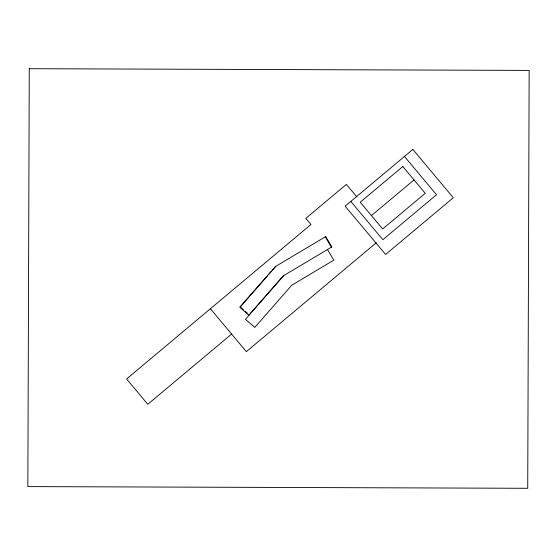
<?xml version="1.0" encoding="UTF-8"?>
<svg xmlns="http://www.w3.org/2000/svg" width="557" height="557" viewBox="0 0 557 557"><rect width="100%" height="100%" fill="white"/><g stroke="black" fill="none" stroke-linecap="round" stroke-linejoin="round"><path stroke-width="0.84" d="M267.388 275.973L240.248 306.949L243.444 309.748M269.087 274.037L271.35 271.454M272.477 270.166L275.868 266.295M283.701 275.638L245.477 319.272L254.786 327.425L291.743 285.24L333.81 260.133L327.474 249.515M371.435 215.594L414.018 179.911M231.615 334.061L147.786 404.291L126.571 378.976L310.938 224.513L305.8 218.386L346.37 184.395L356.856 196.906M376.302 242.768L246.347 351.648L210.4 308.745M245.358 311.419L247.273 313.097M404.459 156.468L436.521 194.741L382.868 239.698L350.799 201.418M325.225 236.836L331.394 247.176M29.27 68.706L27.85 486.595L527.73 488.294L529.15 70.405L29.27 68.706M275.388 266.58L239.775 307.234L248.833 315.178L283.221 275.924L331.875 246.89L325.706 236.551L275.388 266.58M412.841 149.443L345.138 206.167L385.597 254.465L453.307 197.735L412.841 149.443M402.808 166.529L360.226 202.212L382.645 228.976L425.235 193.293L402.808 166.529"/></g></svg>
